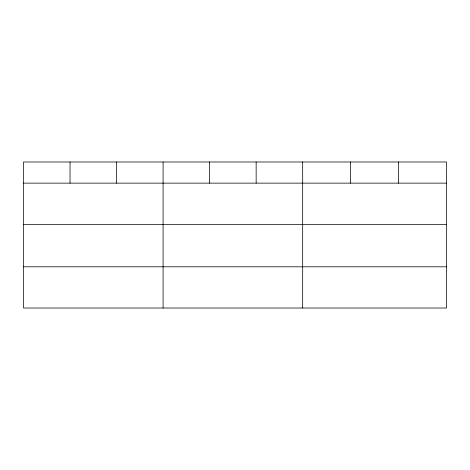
<?xml version="1.0" encoding="UTF-8"?>
<svg xmlns="http://www.w3.org/2000/svg" width="470" height="470" viewBox="0 0 470 470"><rect width="100%" height="100%" fill="white"/><g stroke="black" fill="none" stroke-linecap="round" stroke-linejoin="round"><path stroke-width="0.7" d="M446.5 224.349L446.5 161.98L23.5 161.98L23.5 308.02L446.5 308.02L446.5 224.349L23.5 224.349M23.5 183.136L446.5 183.136M23.5 266.807L446.5 266.807M398.56 161.98L398.56 183.136M350.62 161.98L350.62 183.136M302.68 161.98L302.68 308.02M256.15 161.98L256.15 183.136M209.62 161.98L209.62 183.136M163.09 161.98L163.09 308.02M116.56 161.98L116.56 183.136M70.03 161.98L70.03 183.136"/></g></svg>
